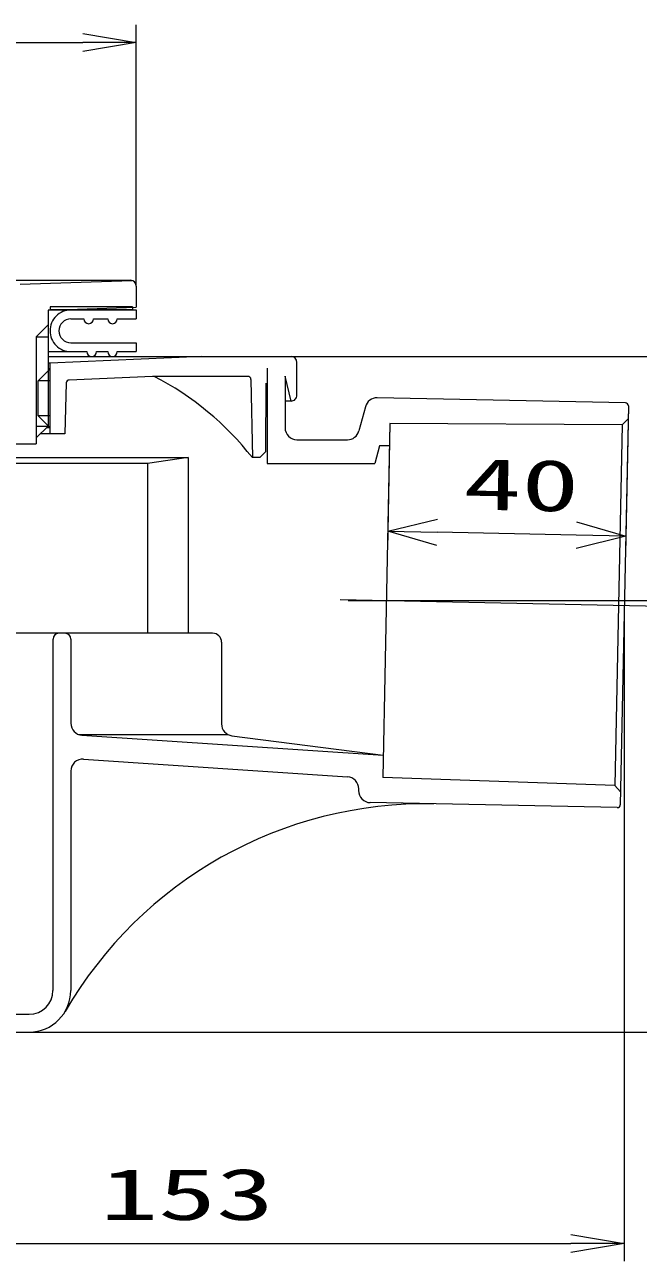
# Model space of a CAD drawing. Units: millimetres on the paper. Extents: x -305 to 305, y -152 to 152.
# Drawn here: x -162.9 to -128.6, y 16.4 to 85.6 of the extents above; entities that cross this region are included whole.
import ezdxf
from ezdxf.enums import TextEntityAlignment as Align

# ---------------------------------------------------------------- set-up
doc = ezdxf.new("R2010")
doc.units = ezdxf.units.MM
doc.linetypes.add('LONG_CHAIN', pattern=[21, 18, -1, 1, -1])
doc.layers.add('0-1_TV', color=7, linetype='Continuous', lineweight=9)
doc.layers.add('0-2_0', color=7, linetype='Continuous', lineweight=9)
doc.styles.add('ＭＳ ゴシック', font='')
doc.styles.get('ＭＳ ゴシック').set_extended_font_data('MS Gothic')

# ---------------------------------------------------------------- blocks, each defined once
blk = doc.blocks.new('_OPEN30')
at = {"layer": '0-2_0'}
blk.add_line((0, 0), (-1, 0), dxfattribs=at)
blk.add_lwpolyline([(-1, 0.2679), (0, 0), (-1, -0.2679)], dxfattribs=at)
blk = doc.blocks.new('_OPEN')
at = {"layer": '0-2_0'}
blk.add_line((0, 0), (-1, 0), dxfattribs=at)
blk.add_lwpolyline([(-1, 0.1667), (0, 0), (-1, -0.1667)], dxfattribs=at)

msp = doc.modelspace()

# ---------------------------------------------------------------- linework, layer by layer
at = {"layer": '0-1_TV'}
for p, q in [((-156.666, 70.95), (-156.666, 85.587)), ((-200.999, 84.587), (-159.666, 84.587)), ((-166.281, 71.283), (-156.999, 71.283)), ((-163.166, 71.056), (-156.923, 71.274)), ((-156.666, 70.95), (-156.666, 69.782)), ((-161.599, 69.61), (-156.666, 69.782)), ((-161.599, 69.61), (-161.599, 63.116)), ((-156.883, 69.783), (-161.499, 69.783)), ((-161.499, 69.783), (-161.499, 69.616)), ((-156.883, 69.616), (-161.499, 69.616)), ((-156.883, 69.783), (-156.883, 69.616)), ((-162.266, 68.116), (-161.599, 68.783)), ((-160.333, 69.116), (-159.599, 69.116)), ((-159.066, 69.116), (-158.266, 69.116)), ((-157.733, 69.116), (-156.666, 69.116)), ((-162.266, 68.116), (-161.599, 68.116)), ((-162.266, 68.116), (-162.266, 62.116)), ((-161.599, 67.283), (-159.433, 67.283)), ((-160.333, 67.783), (-156.666, 67.783)), ((-158.899, 67.283), (-158.266, 67.283)), ((-157.733, 67.283), (-156.666, 67.283)), ((-156.666, 67.783), (-156.666, 67.283)), ((-161.599, 67.016), (-147.999, 67.016)), ((-161.499, 66.645), (-161.581, 66.645)), ((-152.999, 67.016), (-161.499, 66.645)), ((-161.499, 62.683), (-161.499, 66.645)), ((-147.999, 67.016), (-121.169, 67.016)), ((-147.666, 64.85), (-147.666, 66.683)), ((-162.166, 65.645), (-161.499, 66.312)), ((-161.499, 66.312), (-161.555, 66.312)), ((-149.333, 66.35), (-149.333, 61.016)), ((-148.333, 65.903), (-148.333, 63.016)), ((-147.999, 64.516), (-148.333, 65.903)), ((-162.166, 63.683), (-162.166, 65.645)), ((-161.499, 65.645), (-162.122, 65.645)), ((-150.246, 65.732), (-150.166, 61.35)), ((-149.415, 61.683), (-149.399, 65.516)), ((-147.999, 64.516), (-148.333, 64.516)), ((-129.269, 64.413), (-143.179, 64.696)), ((-143.836, 64.202), (-144.2, 62.844)), ((-129.105, 64.242), (-129.56, 41.914)), ((-129.105, 64.242), (-129.274, 55.953)), ((-162.266, 62.45), (-161.599, 63.116)), ((-162.266, 63.116), (-161.599, 63.116)), ((-161.499, 63.683), (-162.166, 63.683)), ((-161.499, 63.016), (-162.166, 63.683)), ((-161.499, 63.016), (-161.699, 63.016)), ((-142.461, 63.263), (-142.865, 43.432)), ((-142.461, 63.263), (-142.605, 56.224)), ((-129.46, 63.179), (-142.461, 63.268)), ((-129.46, 63.179), (-129.872, 42.992)), ((-129.46, 63.179), (-129.12, 63.514)), ((-147.666, 62.35), (-144.844, 62.35)), ((-165.833, 62.116), (-162.266, 62.116)), ((-149.415, 61.683), (-149.751, 61.35)), ((-143.042, 62.016), (-143.31, 61.016)), ((-142.487, 62.016), (-143.042, 62.016)), ((-156.048, 61.016), (-168.432, 61.016)), ((-168.268, 61.35), (-153.765, 61.35)), ((-153.765, 61.35), (-156.048, 61.016)), ((-156.048, 61.016), (-156.048, 51.516)), ((-153.765, 61.35), (-153.765, 51.516)), ((-149.751, 61.35), (-150.166, 61.35)), ((-149.333, 61.016), (-143.31, 61.016)), ((-132.023, 57.009), (-139.815, 57.168)), ((-129.333, 53.078), (-129.333, 16.352)), ((-152.392, 51.516), (-169.187, 51.516)), ((-161.333, 51.183), (-161.333, 31.516)), ((-160.333, 51.183), (-160.333, 46.473)), ((-151.892, 51.016), (-151.892, 46.436)), ((-159.902, 45.85), (-151.542, 45.85)), ((-159.71, 45.808), (-142.84, 44.683)), ((-151.31, 45.775), (-142.84, 44.683)), ((-159.622, 44.466), (-144.834, 43.48)), ((-160.333, 43.801), (-160.333, 31.516)), ((-129.871, 42.992), (-142.865, 43.432)), ((-129.871, 42.992), (-129.545, 42.643)), ((-144.212, 42.801), (-144.214, 42.712)), ((-129.73, 41.751), (-143.561, 42.032)), ((-180.333, 30.183), (-162.666, 30.183)), ((-180.333, 29.183), (-162.666, 29.183)), ((-162.666, 29.183), (-115.732, 29.183)), ((-177.333, 17.352), (-132.333, 17.352))]:
    msp.add_line(p, q, dxfattribs=at)
at = {"layer": '0-1_TV', "linetype": 'LONG_CHAIN'}
for p, q in [((-145.248, 53.402), (-123.978, 52.969)), ((-144.796, 53.35), (-115.771, 53.35))]:
    msp.add_line(p, q, dxfattribs=at)
at = {"layer": '0-1_TV'}
for points in [[(-161.599, 69.616), (-156.666, 69.616), (-156.666, 69.116)], [(-150.413, 65.895), (-155.753, 65.895), (-160.428, 65.691)], [(-160.587, 65.529), (-160.666, 62.683), (-162.033, 62.683)]]:
    msp.add_lwpolyline(points, dxfattribs=at)
for centre, radius, start, end in [((-156.999, 70.95), 0.333, 0, 90), ((-160.333, 68.45), 1.167, 90, 180.00001), ((-160.333, 68.45), 0.667, 90, 180.00001), ((-159.333, 69.116), 0.267, 180, 0), ((-157.999, 69.116), 0.267, 180, 0), ((-160.333, 68.45), 1.167, 179.99999, 270), ((-160.333, 68.45), 0.667, 179.99999, 270), ((-159.166, 67.283), 0.267, 180, 0), ((-157.999, 67.283), 0.267, 180, 0), ((-147.999, 66.683), 0.333, 360, 90), ((-163.287, 51.073), 16.667, 38.06785, 62.78819), ((-150.413, 65.729), 0.167, 1.04858, 92.5), ((-160.42, 65.525), 0.167, 92.5, 178.40954), ((-147.999, 64.85), 0.333, 269.99999, 360), ((-143.192, 64.029), 0.667, 88.83333, 165), ((-129.272, 64.246), 0.167, 358.83333, 88.83333), ((-147.666, 63.016), 0.667, 180, 270), ((-144.844, 63.016), 0.667, 270, 345), ((-160.999, 51.183), 0.333, 90, 180), ((-160.666, 51.183), 0.333, 0, 90), ((-152.392, 51.016), 0.5, 0, 90), ((-159.666, 46.473), 0.667, 180, 266.18439), ((-151.225, 46.436), 0.667, 180, 262.65589), ((-159.666, 43.801), 0.667, 86.18439, 180), ((-144.878, 42.815), 0.667, 358.83333, 86.18439), ((-143.547, 42.699), 0.667, 178.83333, 268.83333), ((-140.468, 18.631), 23.333, 88.83333, 149.86568), ((-129.727, 41.917), 0.167, 268.83333, 358.83333), ((-162.666, 31.516), 1.333, 270, 0), ((-162.666, 31.516), 2.333, 270, 360)]:
    msp.add_arc(centre, radius, start, end, dxfattribs=at)

# ---------------------------------------------------------------- block references
at = {"layer": '0-1_TV', "xscale": 3, "yscale": 3}
for p in [(-156.666, 84.587), (-129.333, 17.352)]:
    msp.add_blockref('_OPEN', p, dxfattribs=at)
at = {"layer": '0-1_TV', "xscale": 2.77, "yscale": 2.77}
for p, rotation in [((-142.584, 57.224), 178.83333), ((-129.254, 56.953), 358.83333)]:
    msp.add_blockref('_OPEN30', p, dxfattribs=dict(at, rotation=rotation))

# ---------------------------------------------------------------- texts
at = {"layer": '0-1_TV', "style": 'ＭＳ ゴシック', "width": 1.65}
msp.add_text('40', height=2.889, rotation=358.833, dxfattribs=at).set_placement((-138.385, 57.584), align=Align.BOTTOM_LEFT)
msp.add_text('153', height=2.889, dxfattribs=at).set_placement((-158.683, 17.797), align=Align.BOTTOM_LEFT)

doc.saveas('drawing.dxf')
